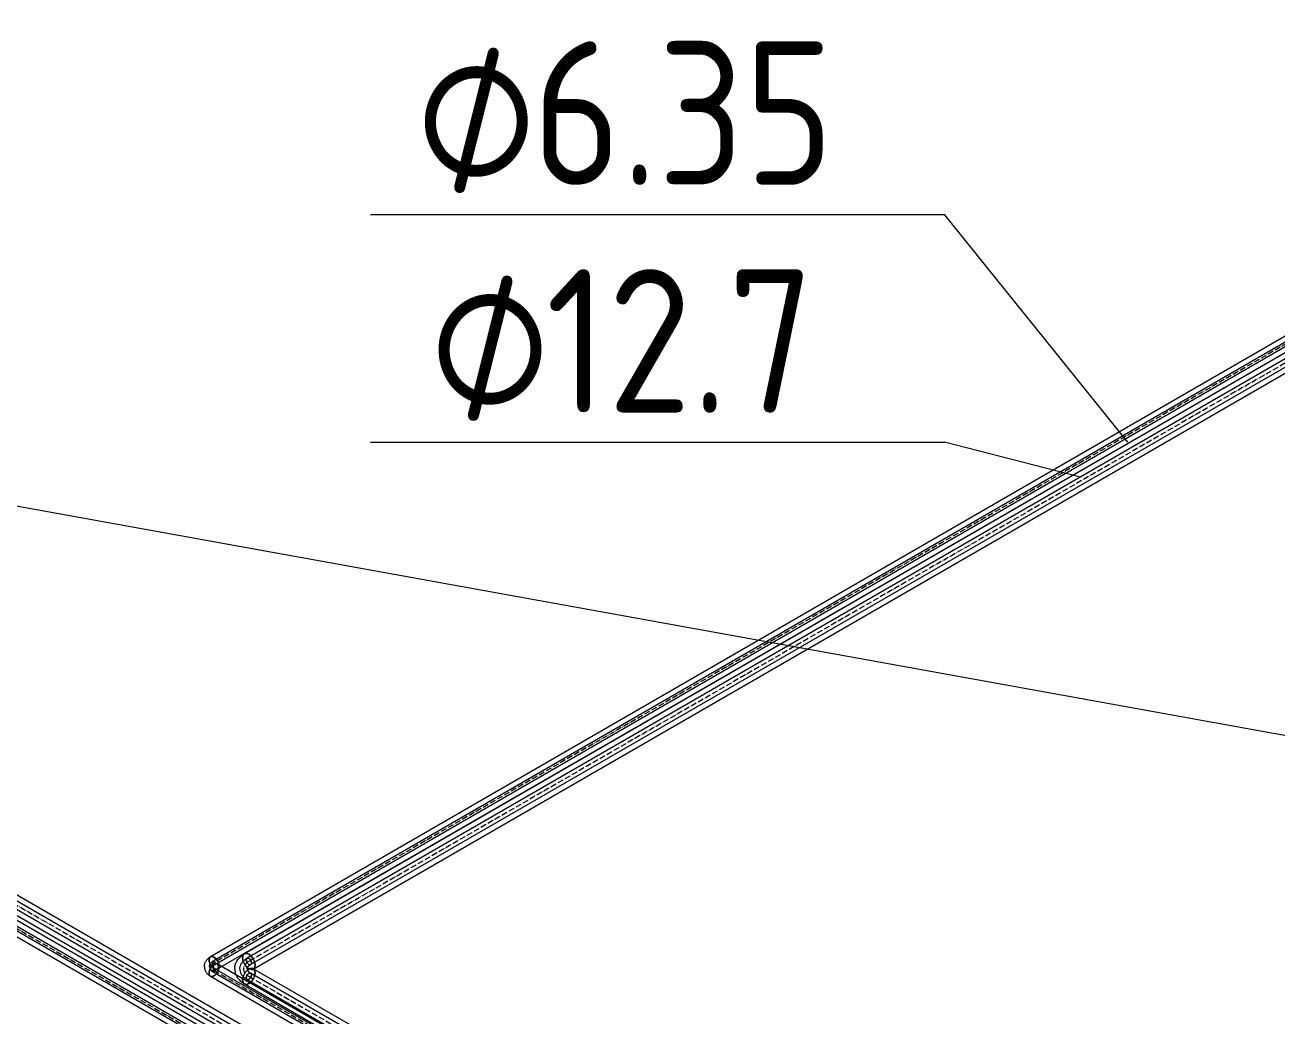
# Model space of a CAD drawing. Header units: millimetres. Extents: x -88595 to 880822, y -1054509 to -148035.
# Drawn here: x 433100 to 435281, y -347108 to -345382 of the extents above; entities that cross this region are included whole.
import ezdxf

# ---------------------------------------------------------------- set-up
doc = ezdxf.new("R2010")
doc.units = ezdxf.units.MM
doc.linetypes.add('$12$ADSK_Осевая', pattern=[14, 10, -2, 0, -2])
doc.linetypes.add('$13$ADSK_Осевая', pattern=[14, 10, -2, 0, -2])
for name, color, linetype, lineweight in [('Изоляция', 7, 'Continuous', 18), ('Марки', 7, 'Continuous', 20), ('Трубопровод', 7, 'Continuous', 18), ('Трубопроводы', 7, 'Continuous', 18)]:
    doc.layers.add(name, color=color, linetype=linetype, lineweight=lineweight)
doc.styles.add('$10$GOST Common', font='GOST_Common.ttf', dxfattribs={"width": 0.9, "height": 250})
doc.styles.add('$6$GOST Common_1', font='GOST_Common.ttf', dxfattribs={"width": 0.9, "height": 250})

# ---------------------------------------------------------------- blocks, each defined once
blk = doc.blocks.new('$0$ADSK_МедьПайка_Отвод-гнутая труба - Отвод _гнутая труба_-94627-В_ОВ3_1')
at = {"layer": 'Трубопроводы', "color": 190, "true_color": 0x8000ff}
for points in [[(1319.1, 16559.6, 0), (1318.5, 16559.4, 0), (1318, 16559.3, 0), (1317.5, 16559.5, 0), (1317.2, 16559.8, 0), (1316.9, 16560.3, 0), (1316.9, 16560.9, 0), (1316.9, 16561.6, 0), (1317.2, 16562.4, 0), (1317.5, 16563.1, 0), (1318, 16563.8, 0), (1318.5, 16564.4, 0), (1319.1, 16564.8, 0)], [(1328.6, 16558.7, 0), (1328.1, 16558.4, 0), (1327.6, 16558.2, 0), (1327, 16558, 0), (1326.5, 16557.8, 0), (1325.9, 16557.7, 0), (1325.3, 16557.6, 0), (1324.7, 16557.5, 0), (1324.2, 16557.5, 0), (1323.6, 16557.5, 0), (1323, 16557.6, 0), (1322.4, 16557.6, 0), (1321.8, 16557.8, 0), (1321.2, 16557.9, 0), (1320.7, 16558.1, 0), (1320.1, 16558.2, 0), (1319.5, 16558.5, 0), (1319, 16558.7, 0), (1318.4, 16559, 0), (1317.9, 16559.3, 0), (1317.5, 16559.5, 0)], [(1319.1, 16564.8, 0), (1319.7, 16565, 0), (1320.2, 16565.1, 0), (1320.7, 16565, 0), (1321.1, 16564.6, 0), (1321.3, 16564.1, 0), (1321.4, 16563.5, 0), (1321.3, 16562.8, 0), (1321.1, 16562, 0), (1320.7, 16561.3, 0), (1320.2, 16560.6, 0), (1319.7, 16560, 0), (1319.1, 16559.6, 0)], [(1325.5, 16564.2, 0), (1325.3, 16564.1, 0), (1325.2, 16564, 0), (1325.1, 16564, 0), (1324.9, 16563.9, 0), (1324.7, 16563.9, 0), (1324.5, 16563.9, 0), (1324.4, 16563.9, 0), (1324.1, 16563.9, 0), (1323.9, 16563.9, 0), (1323.7, 16563.9, 0), (1323.4, 16563.9, 0), (1323.2, 16564, 0), (1322.9, 16564, 0), (1322.6, 16564.1, 0), (1322.3, 16564.2, 0), (1321.9, 16564.3, 0), (1321.6, 16564.5, 0), (1321.3, 16564.6, 0), (1320.9, 16564.8, 0), (1320.7, 16565, 0)], [(1325.5, 16564.2, 0), (1325.6, 16564.2, 0), (1325.7, 16564.3, 0), (1325.8, 16564.4, 0), (1325.9, 16564.5, 0), (1326.1, 16564.7, 0), (1326.2, 16564.8, 0), (1326.3, 16565, 0), (1326.4, 16565.2, 0), (1326.5, 16565.4, 0), (1326.6, 16565.6, 0), (1326.7, 16565.8, 0), (1326.8, 16566.1, 0), (1326.9, 16566.4, 0), (1327, 16566.7, 0), (1327, 16567, 0), (1327.1, 16567.3, 0), (1327.1, 16567.7, 0), (1327.1, 16568, 0), (1327.2, 16568.4, 0), (1327.2, 16568.7, 0)], [(1328.1, 16570, 0), (1327.6, 16569.6, 0), (1327.3, 16569.2, 0), (1327.2, 16568.7, 0), (1327.3, 16568.2, 0), (1327.6, 16567.8, 0), (1328.1, 16567.4, 0), (1328.8, 16567.1, 0), (1329.5, 16566.9, 0), (1330.3, 16566.9, 0), (1331.2, 16566.9, 0), (1331.9, 16567.1, 0), (1332.6, 16567.4, 0)], [(1332.6, 16567.4, 0), (1333.1, 16567.8, 0), (1333.4, 16568.2, 0), (1333.5, 16568.7, 0), (1333.4, 16569.2, 0), (1333.1, 16569.6, 0), (1332.6, 16570, 0), (1331.9, 16570.3, 0), (1331.2, 16570.5, 0), (1330.3, 16570.5, 0), (1329.5, 16570.5, 0), (1328.8, 16570.3, 0), (1328.1, 16570, 0)], [(1328.6, 16558.7, 0), (1329.1, 16559, 0), (1329.6, 16559.3, 0), (1330.1, 16559.7, 0), (1330.5, 16560.1, 0), (1330.9, 16560.5, 0), (1331.2, 16561, 0), (1331.6, 16561.5, 0), (1331.9, 16562, 0), (1332.2, 16562.5, 0), (1332.4, 16563, 0), (1332.6, 16563.6, 0), (1332.8, 16564.1, 0), (1333, 16564.7, 0), (1333.2, 16565.3, 0), (1333.3, 16565.9, 0), (1333.4, 16566.4, 0), (1333.4, 16567.1, 0), (1333.5, 16567.7, 0), (1333.5, 16568.3, 0), (1333.5, 16568.7, 0)]]:
    blk.add_polyline3d(points, dxfattribs=at)
blk = doc.blocks.new('$0$ADSK_МедьПайка_Отвод-гнутая труба - Отвод _гнутая труба_-3260024-В_ОВ3_1')
at = {"layer": 'Трубопроводы', "color": 134, "true_color": 0x00a6a6}
for points in [[(1308.2, 16537.3, 0), (1307.2, 16536.5, 0), (1306.5, 16535.7, 0), (1306.3, 16534.7, 0), (1306.5, 16533.8, 0), (1307.2, 16532.9, 0), (1308.2, 16532.1, 0), (1309.5, 16531.5, 0), (1311, 16531.2, 0), (1312.7, 16531, 0), (1314.3, 16531.2, 0), (1315.8, 16531.5, 0), (1317.2, 16532.1, 0)], [(1317.2, 16532.1, 0), (1318.2, 16532.9, 0), (1318.8, 16533.8, 0), (1319, 16534.7, 0), (1318.8, 16535.7, 0), (1318.2, 16536.5, 0), (1317.2, 16537.3, 0), (1315.8, 16537.9, 0), (1314.3, 16538.2, 0), (1312.7, 16538.4, 0), (1311, 16538.2, 0), (1309.5, 16537.9, 0), (1308.2, 16537.3, 0)], [(1290.2, 16516.6, 0), (1289, 16516.1, 0), (1288, 16516, 0), (1287, 16516.2, 0), (1286.3, 16516.9, 0), (1285.9, 16517.9, 0), (1285.7, 16519.1, 0), (1285.9, 16520.6, 0), (1286.3, 16522.1, 0), (1287, 16523.6, 0), (1288, 16524.9, 0), (1289, 16526.1, 0), (1290.2, 16526.9, 0)], [(1309.3, 16514.7, 0), (1308.2, 16514.1, 0), (1307.2, 16513.6, 0), (1306.1, 16513.2, 0), (1304.9, 16512.9, 0), (1303.8, 16512.7, 0), (1302.6, 16512.5, 0), (1301.5, 16512.4, 0), (1300.3, 16512.3, 0), (1299.1, 16512.4, 0), (1298, 16512.5, 0), (1296.8, 16512.6, 0), (1295.6, 16512.8, 0), (1294.5, 16513.1, 0), (1293.3, 16513.4, 0), (1292.2, 16513.8, 0), (1291.1, 16514.3, 0), (1289.9, 16514.7, 0), (1288.8, 16515.3, 0), (1287.7, 16515.9, 0), (1287, 16516.2, 0)], [(1290.2, 16526.9, 0), (1291.4, 16527.4, 0), (1292.5, 16527.5, 0), (1293.4, 16527.2, 0), (1294.1, 16526.6, 0), (1294.5, 16525.6, 0), (1294.7, 16524.3, 0), (1294.5, 16522.9, 0), (1294.1, 16521.4, 0), (1293.4, 16519.9, 0), (1292.5, 16518.5, 0), (1291.4, 16517.4, 0), (1290.2, 16516.6, 0)], [(1302.9, 16525.7, 0), (1302.7, 16525.5, 0), (1302.4, 16525.4, 0), (1302.1, 16525.3, 0), (1301.8, 16525.2, 0), (1301.4, 16525.1, 0), (1301.1, 16525.1, 0), (1300.7, 16525, 0), (1300.3, 16525, 0), (1299.8, 16525, 0), (1299.3, 16525.1, 0), (1298.8, 16525.2, 0), (1298.3, 16525.3, 0), (1297.7, 16525.4, 0), (1297.1, 16525.6, 0), (1296.5, 16525.8, 0), (1295.9, 16526, 0), (1295.2, 16526.3, 0), (1294.5, 16526.6, 0), (1293.8, 16527, 0), (1293.4, 16527.2, 0)], [(1302.9, 16525.7, 0), (1303.2, 16525.8, 0), (1303.4, 16526, 0), (1303.6, 16526.2, 0), (1303.9, 16526.4, 0), (1304.1, 16526.7, 0), (1304.3, 16527, 0), (1304.6, 16527.3, 0), (1304.8, 16527.6, 0), (1305, 16528, 0), (1305.2, 16528.5, 0), (1305.4, 16528.9, 0), (1305.6, 16529.5, 0), (1305.7, 16530, 0), (1305.9, 16530.6, 0), (1306, 16531.3, 0), (1306.1, 16531.9, 0), (1306.2, 16532.7, 0), (1306.3, 16533.4, 0), (1306.3, 16534.2, 0), (1306.3, 16534.7, 0)], [(1309.3, 16514.7, 0), (1310.3, 16515.3, 0), (1311.2, 16516, 0), (1312.1, 16516.7, 0), (1312.9, 16517.5, 0), (1313.7, 16518.4, 0), (1314.5, 16519.3, 0), (1315.1, 16520.3, 0), (1315.8, 16521.3, 0), (1316.3, 16522.3, 0), (1316.8, 16523.3, 0), (1317.3, 16524.4, 0), (1317.7, 16525.5, 0), (1318, 16526.7, 0), (1318.3, 16527.8, 0), (1318.5, 16529, 0), (1318.7, 16530.2, 0), (1318.9, 16531.4, 0), (1319, 16532.7, 0), (1319, 16533.9, 0), (1319, 16534.7, 0)]]:
    blk.add_polyline3d(points, dxfattribs=at)
blk = doc.blocks.new('$0$ADSK_M_Трубы - Диаметр_10-3265709-В_ОВ3_1')
at = {"layer": 'Марки'}
blk.add_line((-18838.4, 4128.3), (-17838.4, 4128.3), dxfattribs=at)

msp = doc.modelspace()

# ---------------------------------------------------------------- linework, layer by layer
at = {"layer": 'Изоляция', "color": 190, "true_color": 0x8000ff}
for p, q in [((436013.4, -345509.7), (433423.1, -347005.2)), ((433435.3, -347026.3), (436025.5, -345530.8)), ((438094.8, -349834), (431488, -346019.6)), ((431475.8, -346040.7), (438082.6, -349855.1)), ((438274.4, -349812), (433435.3, -347018.1)), ((433423.1, -347039.2), (438262.2, -349833))]:
    msp.add_line(p, q, dxfattribs=at)
at = {"layer": 'Изоляция', "color": 134, "true_color": 0x00a6a6}
for p, q in [((436007.6, -345542), (433482.3, -347000)), ((433497.6, -347026.6), (436023, -345568.6)), ((438156, -349824.9), (431560.9, -346017.2)), ((431545.5, -346043.8), (438140.7, -349851.5)), ((438321.3, -349810.9), (433497.6, -347025.9)), ((433482.3, -347052.5), (438305.9, -349837.5))]:
    msp.add_line(p, q, dxfattribs=at)
at = {"layer": 'Изоляция', "color": 190, "true_color": 0x8000ff}
for points in [[(433412.4, -347022.2, 0), (433412.5, -347021, 0), (433412.6, -347019.8, 0), (433412.8, -347018.6, 0), (433413.1, -347017.5, 0), (433413.4, -347016.3, 0), (433413.8, -347015.3, 0), (433414.3, -347014.2, 0), (433414.8, -347013.3, 0), (433415.4, -347012.3, 0), (433416, -347011.4, 0), (433416.7, -347010.6, 0), (433417.3, -347009.8, 0), (433418, -347009.1, 0), (433418.8, -347008.4, 0), (433419.5, -347007.7, 0), (433420.3, -347007.1, 0), (433421, -347006.5, 0), (433421.8, -347006, 0), (433422.6, -347005.5, 0), (433423.1, -347005.2, 0)], [(433429.2, -347005.8, 0), (433427, -347004.8, 0), (433424.9, -347004.6, 0), (433423.1, -347005.2, 0), (433421.8, -347006.4, 0), (433420.9, -347008.3, 0), (433420.6, -347010.7, 0)], [(433420.6, -347010.7, 0), (433420.9, -347008.3, 0), (433421.8, -347006.4, 0), (433423.1, -347005.2, 0), (433424.9, -347004.6, 0), (433427, -347004.8, 0), (433429.2, -347005.8, 0)], [(433420.6, -347010.7, 0), (433420.9, -347013.5, 0), (433421.8, -347016.4, 0), (433423.1, -347019.2, 0), (433424.9, -347021.8, 0), (433427, -347024, 0), (433429.2, -347025.7, 0)], [(433429.2, -347025.7, 0), (433427, -347024, 0), (433424.9, -347021.8, 0), (433423.1, -347019.2, 0), (433421.8, -347016.4, 0), (433420.9, -347013.5, 0), (433420.6, -347010.7, 0)], [(433420.6, -347033.6, 0), (433420.9, -347030.9, 0), (433421.8, -347028, 0), (433423.1, -347025.2, 0), (433424.9, -347022.6, 0), (433427, -347020.4, 0), (433429.2, -347018.7, 0)], [(433429.2, -347018.7, 0), (433427.3, -347020.1, 0), (433425.5, -347021.9, 0), (433423.9, -347024, 0), (433422.5, -347026.4, 0), (433421.5, -347028.8, 0), (433420.8, -347031.3, 0), (433420.6, -347033.6, 0)], [(433437.8, -347020.7, 0), (433437.6, -347017.9, 0), (433436.7, -347015, 0), (433435.3, -347012.2, 0), (433433.5, -347009.6, 0), (433431.5, -347007.4, 0), (433429.2, -347005.8, 0)], [(433429.2, -347005.8, 0), (433431.5, -347007.4, 0), (433433.5, -347009.6, 0), (433435.3, -347012.2, 0), (433436.7, -347015, 0), (433437.6, -347017.9, 0), (433437.8, -347020.7, 0)], [(433429.2, -347018.7, 0), (433431.5, -347017.8, 0), (433433.5, -347017.6, 0), (433435.3, -347018.1, 0), (433436.7, -347019.4, 0), (433437.6, -347021.3, 0), (433437.8, -347023.7, 0)], [(433437.8, -347023.7, 0), (433437.6, -347021.6, 0), (433437, -347019.9, 0), (433436, -347018.6, 0), (433434.6, -347017.8, 0), (433433, -347017.6, 0), (433431.1, -347017.9, 0), (433429.2, -347018.7, 0)], [(433435.2, -347018, 0), (433435.2, -347018.1, 0), (433435.2, -347018.1, 0), (433435.3, -347018.1, 0), (433435.3, -347018.1, 0)], [(433436.8, -347022.2, 0), (433436.7, -347021.7, 0), (433436.7, -347021.3, 0), (433436.6, -347020.8, 0), (433436.5, -347020.4, 0), (433436.4, -347020, 0), (433436.3, -347019.6, 0), (433436.1, -347019.3, 0), (433436, -347019, 0), (433435.8, -347018.8, 0), (433435.7, -347018.6, 0), (433435.5, -347018.4, 0), (433435.4, -347018.3, 0), (433435.3, -347018.2, 0), (433435.3, -347018.1, 0), (433435.2, -347018.1, 0), (433435.2, -347018, 0), (433435.2, -347018, 0)], [(433412.4, -347022.2, 0), (433412.5, -347023.4, 0), (433412.6, -347024.6, 0), (433412.8, -347025.8, 0), (433413.1, -347026.9, 0), (433413.4, -347028.1, 0), (433413.8, -347029.1, 0), (433414.3, -347030.2, 0), (433414.8, -347031.1, 0), (433415.4, -347032.1, 0), (433416, -347033, 0), (433416.7, -347033.8, 0), (433417.3, -347034.6, 0), (433418, -347035.3, 0), (433418.8, -347036, 0), (433419.5, -347036.7, 0), (433420.3, -347037.3, 0), (433421, -347037.9, 0), (433421.8, -347038.4, 0), (433422.6, -347038.9, 0), (433423.1, -347039.2, 0)], [(433429.2, -347038.6, 0), (433427, -347039.6, 0), (433424.9, -347039.8, 0), (433423.1, -347039.2, 0), (433421.8, -347038, 0), (433420.9, -347036.1, 0), (433420.6, -347033.6, 0)], [(433420.6, -347033.6, 0), (433420.8, -347035.7, 0), (433421.5, -347037.5, 0), (433422.5, -347038.8, 0), (433423.9, -347039.5, 0), (433425.5, -347039.8, 0), (433427.3, -347039.5, 0), (433429.2, -347038.6, 0)], [(433429.2, -347025.7, 0), (433431.5, -347026.6, 0), (433433.5, -347026.8, 0), (433435.3, -347026.3, 0), (433436.7, -347025, 0), (433437.6, -347023.1, 0), (433437.8, -347020.7, 0)], [(433437.8, -347020.7, 0), (433437.6, -347023.1, 0), (433436.7, -347025, 0), (433435.3, -347026.3, 0), (433433.5, -347026.8, 0), (433431.5, -347026.6, 0), (433429.2, -347025.7, 0)], [(433437.8, -347023.7, 0), (433437.6, -347026.4, 0), (433436.7, -347029.3, 0), (433435.3, -347032.2, 0), (433433.5, -347034.8, 0), (433431.5, -347037, 0), (433429.2, -347038.6, 0)], [(433429.2, -347038.6, 0), (433431.2, -347037.3, 0), (433433, -347035.5, 0), (433434.6, -347033.3, 0), (433436, -347031, 0), (433437, -347028.5, 0), (433437.6, -347026, 0), (433437.8, -347023.7, 0)], [(433436.8, -347022.2, 0), (433436.7, -347022.7, 0), (433436.7, -347023.1, 0), (433436.6, -347023.6, 0), (433436.5, -347024, 0), (433436.4, -347024.4, 0), (433436.3, -347024.8, 0), (433436.1, -347025.1, 0), (433436, -347025.4, 0), (433435.8, -347025.6, 0), (433435.7, -347025.8, 0), (433435.5, -347026, 0), (433435.4, -347026.1, 0), (433435.3, -347026.2, 0), (433435.3, -347026.3, 0), (433435.2, -347026.3, 0), (433435.2, -347026.3, 0), (433435.2, -347026.3, 0)], [(433435.2, -347026.3, 0), (433435.2, -347026.3, 0), (433435.2, -347026.3, 0), (433435.3, -347026.3, 0), (433435.3, -347026.3, 0)]]:
    msp.add_polyline3d(points, dxfattribs=at)
at = {"layer": 'Изоляция', "color": 134, "true_color": 0x00a6a6}
for points in [[(433465.3, -347026.3, 0), (433465.4, -347024.5, 0), (433465.6, -347022.7, 0), (433465.9, -347020.9, 0), (433466.3, -347019.2, 0), (433466.8, -347017.6, 0), (433467.4, -347015.9, 0), (433468.2, -347014.4, 0), (433469, -347012.9, 0), (433469.8, -347011.4, 0), (433470.8, -347010.1, 0), (433471.8, -347008.8, 0), (433472.8, -347007.5, 0), (433474, -347006.4, 0), (433475.1, -347005.3, 0), (433476.3, -347004.2, 0), (433477.5, -347003.2, 0), (433478.8, -347002.3, 0), (433480.1, -347001.4, 0), (433481.4, -347000.5, 0), (433482.3, -347000, 0)], [(433490, -347000.8, 0), (433487.1, -346999.6, 0), (433484.5, -346999.3, 0), (433482.3, -347000, 0), (433480.6, -347001.6, 0), (433479.5, -347004, 0), (433479.1, -347007.1, 0)], [(433479.1, -347007.1, 0), (433479.5, -347004, 0), (433480.6, -347001.6, 0), (433482.3, -347000, 0), (433484.5, -346999.3, 0), (433487.1, -346999.6, 0), (433490, -347000.8, 0)], [(433479.1, -347007.1, 0), (433479.5, -347010.5, 0), (433480.6, -347014.2, 0), (433482.3, -347017.7, 0), (433484.5, -347021, 0), (433487.1, -347023.8, 0), (433490, -347025.9, 0)], [(433490, -347025.9, 0), (433487.1, -347023.8, 0), (433484.5, -347021, 0), (433482.3, -347017.7, 0), (433480.6, -347014.2, 0), (433479.5, -347010.5, 0), (433479.1, -347007.1, 0)], [(433500.8, -347019.6, 0), (433500.4, -347016.1, 0), (433499.4, -347012.5, 0), (433497.6, -347008.9, 0), (433495.4, -347005.6, 0), (433492.8, -347002.8, 0), (433490, -347000.8, 0)], [(433490, -347000.8, 0), (433492.8, -347002.8, 0), (433495.4, -347005.6, 0), (433497.6, -347008.9, 0), (433499.4, -347012.5, 0), (433500.4, -347016.1, 0), (433500.8, -347019.6, 0)], [(433490, -347025.9, 0), (433492.8, -347027, 0), (433495.4, -347027.3, 0), (433497.6, -347026.6, 0), (433499.4, -347025, 0), (433500.4, -347022.6, 0), (433500.8, -347019.6, 0)], [(433500.8, -347019.6, 0), (433500.4, -347022.6, 0), (433499.4, -347025, 0), (433497.6, -347026.6, 0), (433495.4, -347027.3, 0), (433492.8, -347027, 0), (433490, -347025.9, 0)], [(433465.3, -347026.3, 0), (433465.4, -347028.1, 0), (433465.6, -347029.9, 0), (433465.9, -347031.6, 0), (433466.3, -347033.3, 0), (433466.8, -347035, 0), (433467.4, -347036.6, 0), (433468.2, -347038.2, 0), (433469, -347039.7, 0), (433469.8, -347041.1, 0), (433470.8, -347042.5, 0), (433471.8, -347043.8, 0), (433472.8, -347045, 0), (433474, -347046.2, 0), (433475.1, -347047.3, 0), (433476.3, -347048.4, 0), (433477.5, -347049.4, 0), (433478.8, -347050.3, 0), (433480.1, -347051.2, 0), (433481.4, -347052, 0), (433482.3, -347052.5, 0)], [(433479.1, -347045.5, 0), (433479.5, -347042.1, 0), (433480.6, -347038.4, 0), (433482.3, -347034.8, 0), (433484.5, -347031.5, 0), (433487.1, -347028.8, 0), (433490, -347026.7, 0)], [(433490, -347026.7, 0), (433487.5, -347028.4, 0), (433485.2, -347030.7, 0), (433483.2, -347033.4, 0), (433481.5, -347036.3, 0), (433480.2, -347039.5, 0), (433479.4, -347042.6, 0), (433479.1, -347045.5, 0)], [(433500.8, -347033, 0), (433500.5, -347030.3, 0), (433499.7, -347028.2, 0), (433498.4, -347026.5, 0), (433496.7, -347025.5, 0), (433494.7, -347025.2, 0), (433492.4, -347025.6, 0), (433490, -347026.7, 0)], [(433490, -347026.7, 0), (433492.8, -347025.5, 0), (433495.4, -347025.3, 0), (433497.6, -347025.9, 0), (433499.4, -347027.5, 0), (433500.4, -347029.9, 0), (433500.8, -347033, 0)], [(433500.8, -347033, 0), (433500.4, -347036.4, 0), (433499.4, -347040.1, 0), (433497.6, -347043.7, 0), (433495.4, -347047, 0), (433492.8, -347049.7, 0), (433490, -347051.8, 0)], [(433490, -347051.8, 0), (433492.4, -347050.1, 0), (433494.7, -347047.8, 0), (433496.7, -347045.1, 0), (433498.4, -347042.2, 0), (433499.7, -347039, 0), (433500.5, -347035.9, 0), (433500.8, -347033, 0)], [(433495.5, -347024.3, 0), (433495.6, -347024.4, 0), (433495.6, -347024.4, 0), (433495.7, -347024.5, 0), (433495.8, -347024.7, 0), (433496, -347024.8, 0), (433496.2, -347025, 0), (433496.5, -347025.2, 0), (433496.8, -347025.5, 0), (433497.2, -347025.7, 0), (433497.6, -347025.9, 0), (433497.6, -347025.9, 0)], [(433496, -347026.3, 0), (433496, -347026, 0), (433496, -347025.6, 0), (433495.9, -347025.3, 0), (433495.8, -347025.1, 0), (433495.8, -347024.8, 0), (433495.7, -347024.6, 0), (433495.6, -347024.5, 0), (433495.6, -347024.4, 0), (433495.6, -347024.4, 0), (433495.5, -347024.3, 0)], [(433496, -347026.3, 0), (433496, -347026.6, 0), (433496, -347026.9, 0), (433495.9, -347027.2, 0), (433495.8, -347027.5, 0), (433495.8, -347027.7, 0), (433495.7, -347027.9, 0), (433495.6, -347028.1, 0), (433495.6, -347028.2, 0), (433495.6, -347028.2, 0), (433495.5, -347028.2, 0)], [(433495.5, -347028.2, 0), (433495.6, -347028.2, 0), (433495.6, -347028.1, 0), (433495.7, -347028, 0), (433495.8, -347027.9, 0), (433496, -347027.7, 0), (433496.2, -347027.5, 0), (433496.5, -347027.3, 0), (433496.8, -347027.1, 0), (433497.2, -347026.9, 0), (433497.6, -347026.6, 0), (433497.6, -347026.6, 0)], [(433490, -347051.8, 0), (433487.1, -347053, 0), (433484.5, -347053.2, 0), (433482.3, -347052.5, 0), (433480.6, -347050.9, 0), (433479.5, -347048.5, 0), (433479.1, -347045.5, 0)], [(433479.1, -347045.5, 0), (433479.4, -347048.1, 0), (433480.2, -347050.3, 0), (433481.5, -347052, 0), (433483.2, -347052.9, 0), (433485.3, -347053.3, 0), (433487.5, -347052.9, 0), (433490, -347051.8, 0)]]:
    msp.add_polyline3d(points, dxfattribs=at)
at = {"layer": 'Марки'}
for p, q in [((437576, -347031.8), (424780.2, -344720.2)), ((435021.4, -346108.9), (434702.1, -345711.9)), ((434937, -346169.1), (434702.1, -346108.9))]:
    msp.add_line(p, q, dxfattribs=at)
at = {"layer": 'Трубопровод', "color": 190, "true_color": 0x8000ff}
for p, q in [((436017.9, -345517.5), (433427.6, -347013)), ((433430.8, -347018.5), (436021, -345523)), ((431480.3, -346032.9), (438087.1, -349847.3)), ((438090.3, -349841.8), (431483.5, -346027.4)), ((433427.6, -347031.4), (438266.7, -349825.2)), ((438269.9, -349819.7), (433430.8, -347025.9))]:
    msp.add_line(p, q, dxfattribs=at)
at = {"layer": 'Трубопровод', "color": 190, "linetype": '$12$ADSK_Осевая', "true_color": 0x8000ff}
for p, q in [((436019.5, -345520.3), (433429.2, -347015.7)), ((436019.5, -345520.3), (433429.2, -347015.7)), ((431481.9, -346030.1), (438088.7, -349844.6)), ((431481.9, -346030.1), (438088.7, -349844.6)), ((433429.2, -347028.7), (438268.3, -349822.5)), ((433429.2, -347028.7), (438268.3, -349822.5))]:
    msp.add_line(p, q, dxfattribs=at)
at = {"layer": 'Трубопровод', "color": 134, "true_color": 0x00a6a6}
for p, q in [((436012.1, -345549.8), (433486.8, -347007.8)), ((433493.1, -347018.8), (436018.5, -345560.8)), ((431550, -346036), (438145.2, -349843.7)), ((438151.5, -349832.7), (431556.4, -346025)), ((438316.8, -349818.7), (433493.1, -347033.7)), ((433486.8, -347044.7), (438310.4, -349829.7))]:
    msp.add_line(p, q, dxfattribs=at)
at = {"layer": 'Трубопровод', "color": 134, "linetype": '$12$ADSK_Осевая', "true_color": 0x00a6a6}
for p, q in [((436015.3, -345555.3), (433490, -347013.3)), ((436015.3, -345555.3), (433490, -347013.3)), ((431553.2, -346030.5), (438148.4, -349838.2)), ((431553.2, -346030.5), (438148.4, -349838.2)), ((433490, -347039.2), (438313.6, -349824.2)), ((433490, -347039.2), (438313.6, -349824.2))]:
    msp.add_line(p, q, dxfattribs=at)
at = {"layer": 'Трубопровод', "color": 190, "true_color": 0x8000ff}
for points in [[(433429.2, -347013.1, 0), (433428.7, -347012.9, 0), (433428.1, -347012.8, 0), (433427.6, -347013, 0), (433427.3, -347013.3, 0), (433427.1, -347013.8, 0), (433427, -347014.4, 0)], [(433427, -347014.4, 0), (433427.1, -347015.1, 0), (433427.3, -347015.9, 0), (433427.6, -347016.6, 0), (433428.1, -347017.3, 0), (433428.7, -347017.9, 0), (433429.2, -347018.3, 0)], [(433431.5, -347017, 0), (433431.4, -347016.3, 0), (433431.2, -347015.5, 0), (433430.8, -347014.8, 0), (433430.4, -347014.1, 0), (433429.8, -347013.5, 0), (433429.2, -347013.1, 0)], [(433429.2, -347018.3, 0), (433429.8, -347018.6, 0), (433430.4, -347018.6, 0), (433430.8, -347018.5, 0), (433431.2, -347018.1, 0), (433431.4, -347017.6, 0), (433431.5, -347017, 0)], [(433427, -347030, 0), (433427.1, -347029.3, 0), (433427.3, -347028.5, 0), (433427.6, -347027.8, 0), (433428.1, -347027.1, 0), (433428.7, -347026.5, 0), (433429.2, -347026.1, 0)], [(433429.2, -347031.3, 0), (433428.7, -347031.5, 0), (433428.1, -347031.6, 0), (433427.6, -347031.4, 0), (433427.3, -347031.1, 0), (433427.1, -347030.6, 0), (433427, -347030, 0)], [(433429.2, -347026.1, 0), (433429.8, -347025.8, 0), (433430.4, -347025.8, 0), (433430.8, -347025.9, 0), (433431.2, -347026.3, 0), (433431.4, -347026.8, 0), (433431.5, -347027.4, 0)], [(433431.5, -347027.4, 0), (433431.4, -347028.1, 0), (433431.2, -347028.9, 0), (433430.8, -347029.6, 0), (433430.4, -347030.3, 0), (433429.8, -347030.8, 0), (433429.2, -347031.3, 0)]]:
    msp.add_polyline3d(points, dxfattribs=at)
at = {"layer": 'Трубопровод', "color": 134, "true_color": 0x00a6a6}
for points in [[(433490, -347008.1, 0), (433488.8, -347007.6, 0), (433487.7, -347007.5, 0), (433486.8, -347007.8, 0), (433486.1, -347008.5, 0), (433485.6, -347009.5, 0), (433485.5, -347010.7, 0)], [(433485.5, -347010.7, 0), (433485.6, -347012.2, 0), (433486.1, -347013.7, 0), (433486.8, -347015.2, 0), (433487.7, -347016.5, 0), (433488.8, -347017.7, 0), (433490, -347018.5, 0)], [(433494.4, -347015.9, 0), (433494.3, -347014.5, 0), (433493.8, -347013, 0), (433493.1, -347011.5, 0), (433492.2, -347010.1, 0), (433491.1, -347009, 0), (433490, -347008.1, 0)], [(433490, -347018.5, 0), (433491.1, -347019, 0), (433492.2, -347019.1, 0), (433493.1, -347018.8, 0), (433493.8, -347018.2, 0), (433494.3, -347017.2, 0), (433494.4, -347015.9, 0)], [(433485.5, -347041.8, 0), (433485.6, -347040.4, 0), (433486.1, -347038.9, 0), (433486.8, -347037.4, 0), (433487.7, -347036, 0), (433488.8, -347034.9, 0), (433490, -347034.1, 0)], [(433490, -347034.1, 0), (433491.1, -347033.6, 0), (433492.2, -347033.5, 0), (433493.1, -347033.7, 0), (433493.8, -347034.4, 0), (433494.3, -347035.4, 0), (433494.4, -347036.6, 0)], [(433494.4, -347036.6, 0), (433494.3, -347038.1, 0), (433493.8, -347039.6, 0), (433493.1, -347041.1, 0), (433492.2, -347042.4, 0), (433491.1, -347043.6, 0), (433490, -347044.4, 0)], [(433490, -347044.4, 0), (433488.8, -347044.9, 0), (433487.7, -347045, 0), (433486.8, -347044.7, 0), (433486.1, -347044.1, 0), (433485.6, -347043.1, 0), (433485.5, -347041.8, 0)]]:
    msp.add_polyline3d(points, dxfattribs=at)
at = {"layer": 'Трубопроводы', "color": 190, "linetype": '$13$ADSK_Осевая', "true_color": 0x8000ff}
msp.add_ellipse((433440.5, -347022.2), major_axis=(15.9, 0), ratio=0.57735, start_param=2.356194, end_param=3.926991, dxfattribs=at)
at = {"layer": 'Трубопроводы', "color": 134, "linetype": '$13$ADSK_Осевая', "true_color": 0x00a6a6}
msp.add_ellipse((433512.4, -347026.3), major_axis=(31.8, 0), ratio=0.57735, start_param=2.356194, end_param=3.926991, dxfattribs=at)

# ---------------------------------------------------------------- block references
at = {"layer": 'Марки'}
for p in [(452540.5, -349840.2), (452540.5, -350237.2)]:
    msp.add_blockref('$0$ADSK_M_Трубы - Диаметр_10-3265709-В_ОВ3_1', p, dxfattribs=at)
at = {"layer": 'Трубопроводы', "color": 190, "true_color": 0x8000ff, "rotation": 240}
msp.add_blockref('$0$ADSK_МедьПайка_Отвод-гнутая труба - Отвод _гнутая труба_-94627-В_ОВ3_1', (419745.5, -337592.2), dxfattribs=at)
at = {"layer": 'Трубопроводы', "color": 134, "true_color": 0x00a6a6, "rotation": 240}
msp.add_blockref('$0$ADSK_МедьПайка_Отвод-гнутая труба - Отвод _гнутая труба_-3260024-В_ОВ3_1', (419826.8, -337635.1), dxfattribs=at)

# ---------------------------------------------------------------- texts
at = {"layer": 'Марки', "lineweight": 9, "char_height": 250, "attachment_point": 1}
for s, insert, width, style in [('\\fGOST Common|b0|i0|c254|p34|;\\W.9;⌀', (433781.3, -345410.3), 245.316, '$6$GOST Common_1'), ('6.35', (433983.7, -345410.3), 663.797, '$10$GOST Common'), ('\\fGOST Common|b0|i0|c254|p34|;\\W.9;⌀', (433805.2, -345807.3), 245.316, '$6$GOST Common_1'), ('12.7', (434007.6, -345807.3), 606.076, '$10$GOST Common')]:
    msp.add_mtext(s, dxfattribs=dict(at, insert=insert, width=width, style=style))

doc.saveas('drawing.dxf')
